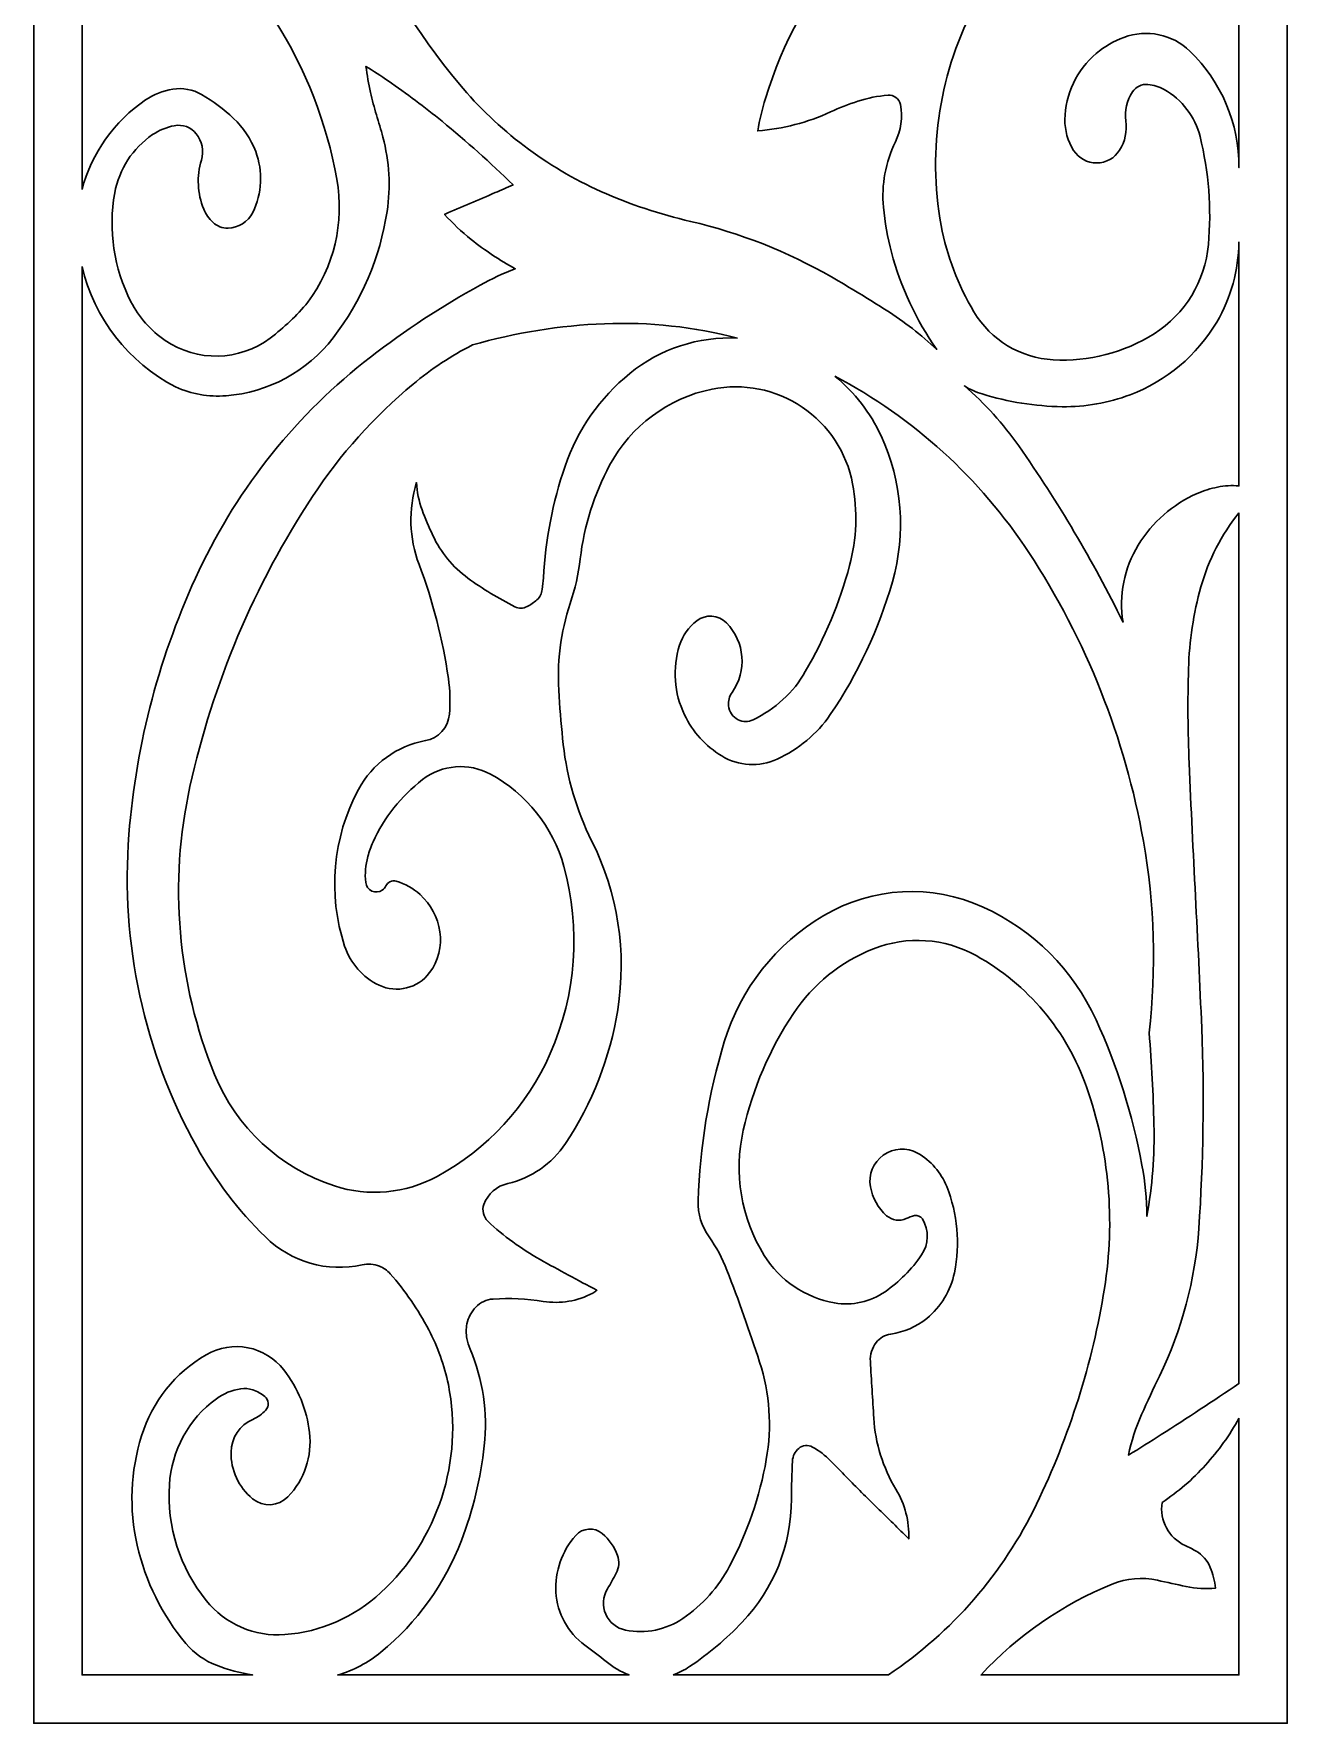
# Model space of a CAD drawing. Header units: centimetres. Extents: x 20.1 to 27, y -9 to 9.
# Drawn here: x 20.08 to 27, y -9 to 0.33 of the extents above; entities that cross this region are included whole.
import ezdxf

# ---------------------------------------------------------------- set-up
doc = ezdxf.new("R2010")
doc.units = ezdxf.units.CM
doc.header["$MEASUREMENT"] = 0
doc.layers.add('layer 1', color=7, linetype='Continuous')

msp = doc.modelspace()

# ---------------------------------------------------------------- linework, layer by layer
at = {"layer": 'layer 1', "color": 250, "lineweight": 30}
for points, knots in [([(20.07725, 9.00069), (20.07725, 9.00069), (26.99977, 9.00069), (26.99977, 9.00069), (26.99977, 9.00069), (26.99977, 9.00069), (26.99977, -9.00021), (26.99977, -9.00021), (26.99977, -9.00021), (26.99977, -9.00021), (20.07725, -9.00021), (20.07725, -9.00021), (20.07725, -9.00021), (20.07725, -9.00021), (20.07725, 9.00069), (20.07725, 9.00069)], [0, 0, 0, 0, 0.2, 0.2, 0.2, 0.2, 0.4, 0.4, 0.4, 0.4, 0.6, 0.6, 0.6, 0.6, 1, 1, 1, 1]), ([(23.67689, 2.25882), (23.67624, 2.0821), (23.70992, 1.90701), (23.77609, 1.74313), (23.77609, 1.74313), (23.84197, 1.57992), (23.93164, 1.42739), (24.04218, 1.29042), (24.04218, 1.29042), (24.09777, 1.19882), (24.16597, 1.11554), (24.24481, 1.043), (24.24481, 1.043), (24.36813, 0.92957), (24.54237, 0.89049), (24.70225, 0.94058), (24.70225, 0.94058), (24.65468, 0.9036), (24.61129, 0.86152), (24.57283, 0.81512), (24.57283, 0.81512), (24.3675, 0.5672), (24.21301, 0.28141), (24.11811, -0.02618), (24.11811, -0.02618), (24.10002, -0.0848), (24.08578, -0.14454), (24.0755, -0.20504), (24.0755, -0.20504), (24.21468, -0.19426), (24.35082, -0.15895), (24.47769, -0.10066), (24.47769, -0.10066), (24.52687, -0.07808), (24.5773, -0.05834), (24.62873, -0.04152), (24.62873, -0.04152), (24.68273, -0.02388), (24.73863, -0.01269), (24.79526, -0.00818), (24.79526, -0.00818), (24.82776, -0.00559), (24.85701, -0.0279), (24.8632, -0.0599), (24.8632, -0.0599), (24.87669, -0.12994), (24.86702, -0.20247), (24.83569, -0.26655), (24.83569, -0.26655), (24.78104, -0.37837), (24.75819, -0.50303), (24.76974, -0.62698), (24.76974, -0.62698), (24.77753, -0.71101), (24.79238, -0.79422), (24.81411, -0.87578), (24.81411, -0.87578), (24.86537, -1.06802), (24.95001, -1.2497), (25.06424, -1.41257), (25.06424, -1.41257), (24.97797, -1.33173), (24.88442, -1.25906), (24.78477, -1.19543), (24.78477, -1.19543), (24.68532, -1.13194), (24.58447, -1.0707), (24.48223, -1.01179), (24.48223, -1.01179), (24.23965, -0.87197), (23.97782, -0.76872), (23.70509, -0.70534), (23.70509, -0.70534), (23.53523, -0.66586), (23.36941, -0.61058), (23.20982, -0.54028), (23.20982, -0.54028), (22.90786, -0.40434), (22.64054, -0.20165), (22.42804, 0.05234), (22.42804, 0.05234), (21.94547, 0.62913), (21.65434, 1.34228), (21.5951, 2.09199), (21.5951, 2.09199), (21.58516, 2.24204), (21.58735, 2.3927), (21.60164, 2.5424), (21.60164, 2.5424), (21.63987, 2.94298), (21.81213, 3.3192), (22.09026, 3.60999), (22.09026, 3.60999), (22.15274, 3.67442), (22.22119, 3.73282), (22.29465, 3.78437), (22.29465, 3.78437), (22.4778, 3.91293), (22.71001, 3.95028), (22.92427, 3.88578), (22.92427, 3.88578), (23.02671, 3.85491), (23.11913, 3.79723), (23.19184, 3.71873), (23.19184, 3.71873), (23.32778, 3.53734), (23.43013, 3.33295), (23.49398, 3.11546), (23.49398, 3.11546), (23.5589, 2.89432), (23.56734, 2.66034), (23.51852, 2.43509), (23.51852, 2.43509), (23.4662, 2.19331), (23.27414, 2.00614), (23.03113, 1.95974), (23.03113, 1.95974), (22.93455, 1.94131), (22.83597, 1.93555), (22.73788, 1.94261), (22.73788, 1.94261), (22.61572, 1.95895), (22.51561, 2.04788), (22.48481, 2.16723), (22.48481, 2.16723), (22.47259, 2.21455), (22.47829, 2.26476), (22.50078, 2.30815), (22.50078, 2.30815), (22.50871, 2.32347), (22.52405, 2.33356), (22.54127, 2.33481), (22.54127, 2.33481), (22.55752, 2.33595), (22.57385, 2.33417), (22.58946, 2.32952), (22.58946, 2.32952), (22.60862, 2.37582), (22.6182, 2.42549), (22.61764, 2.47558), (22.61764, 2.47558), (22.61709, 2.52534), (22.61032, 2.57485), (22.59746, 2.62293), (22.59746, 2.62293), (22.57939, 2.68644), (22.53466, 2.73893), (22.47483, 2.76684), (22.47483, 2.76684), (22.44262, 2.78183), (22.40577, 2.78335), (22.37245, 2.77104), (22.37245, 2.77104), (22.33911, 2.75876), (22.31216, 2.73381), (22.29742, 2.70147), (22.29742, 2.70147), (22.25367, 2.60562), (22.22517, 2.50356), (22.21293, 2.39889), (22.21293, 2.39889), (22.20058, 2.2933), (22.21427, 2.18635), (22.25279, 2.08728), (22.25279, 2.08728), (22.28766, 1.99761), (22.33808, 1.91485), (22.4018, 1.84278), (22.4018, 1.84278), (22.46652, 1.76955), (22.55219, 1.71807), (22.64721, 1.69534), (22.64721, 1.69534), (22.86674, 1.66836), (23.08911, 1.71046), (23.28354, 1.81594), (23.28354, 1.81594), (23.37222, 1.86404), (23.45101, 1.92843), (23.51582, 2.00574), (23.51582, 2.00574), (23.58034, 2.0827), (23.63448, 2.16777), (23.67689, 2.25882)], [0, 0, 0, 0, 0.0212766, 0.0212766, 0.0212766, 0.0212766, 0.0425532, 0.0425532, 0.0425532, 0.0425532, 0.0638298, 0.0638298, 0.0638298, 0.0638298, 0.0851064, 0.0851064, 0.0851064, 0.0851064, 0.106383, 0.106383, 0.106383, 0.106383, 0.1276596, 0.1276596, 0.1276596, 0.1276596, 0.1489362, 0.1489362, 0.1489362, 0.1489362, 0.1702128, 0.1702128, 0.1702128, 0.1702128, 0.1914894, 0.1914894, 0.1914894, 0.1914894, 0.212766, 0.212766, 0.212766, 0.212766, 0.2340426, 0.2340426, 0.2340426, 0.2340426, 0.2553191, 0.2553191, 0.2553191, 0.2553191, 0.2765957, 0.2765957, 0.2765957, 0.2765957, 0.2978723, 0.2978723, 0.2978723, 0.2978723, 0.3191489, 0.3191489, 0.3191489, 0.3191489, 0.3404255, 0.3404255, 0.3404255, 0.3404255, 0.3617021, 0.3617021, 0.3617021, 0.3617021, 0.3829787, 0.3829787, 0.3829787, 0.3829787, 0.4042553, 0.4042553, 0.4042553, 0.4042553, 0.4255319, 0.4255319, 0.4255319, 0.4255319, 0.4468085, 0.4468085, 0.4468085, 0.4468085, 0.4680851, 0.4680851, 0.4680851, 0.4680851, 0.4893617, 0.4893617, 0.4893617, 0.4893617, 0.5106383, 0.5106383, 0.5106383, 0.5106383, 0.5319149, 0.5319149, 0.5319149, 0.5319149, 0.5531915, 0.5531915, 0.5531915, 0.5531915, 0.5744681, 0.5744681, 0.5744681, 0.5744681, 0.5957447, 0.5957447, 0.5957447, 0.5957447, 0.6170213, 0.6170213, 0.6170213, 0.6170213, 0.6382979, 0.6382979, 0.6382979, 0.6382979, 0.6595745, 0.6595745, 0.6595745, 0.6595745, 0.6808511, 0.6808511, 0.6808511, 0.6808511, 0.7021277, 0.7021277, 0.7021277, 0.7021277, 0.7234043, 0.7234043, 0.7234043, 0.7234043, 0.7446809, 0.7446809, 0.7446809, 0.7446809, 0.7659574, 0.7659574, 0.7659574, 0.7659574, 0.787234, 0.787234, 0.787234, 0.787234, 0.8085106, 0.8085106, 0.8085106, 0.8085106, 0.8297872, 0.8297872, 0.8297872, 0.8297872, 0.8510638, 0.8510638, 0.8510638, 0.8510638, 0.8723404, 0.8723404, 0.8723404, 0.8723404, 0.893617, 0.893617, 0.893617, 0.893617, 0.9148936, 0.9148936, 0.9148936, 0.9148936, 0.9361702, 0.9361702, 0.9361702, 0.9361702, 0.9574468, 0.9574468, 0.9574468, 0.9574468, 1, 1, 1, 1]), ([(26.73332, 3.75261), (26.73332, 3.75261), (26.73332, -0.40776), (26.73332, -0.40776), (26.73332, -0.40776), (26.73446, -0.16525), (26.63649, 0.06704), (26.46193, 0.23536), (26.46193, 0.23536), (26.36528, 0.32853), (26.22389, 0.35803), (26.09811, 0.31107), (26.09811, 0.31107), (26.04241, 0.2903), (25.99065, 0.26028), (25.94498, 0.22225), (25.94498, 0.22225), (25.83747, 0.13122), (25.7744, -0.00157), (25.7719, -0.14242), (25.7719, -0.14242), (25.7708, -0.20281), (25.78757, -0.26215), (25.82011, -0.31304), (25.82011, -0.31304), (25.84796, -0.3565), (25.89616, -0.38263), (25.94777, -0.38228), (25.94777, -0.38228), (25.99936, -0.38194), (26.04695, -0.35557), (26.07424, -0.31177), (26.07424, -0.31177), (26.10427, -0.26367), (26.11654, -0.20661), (26.10885, -0.15042), (26.10885, -0.15042), (26.10115, -0.09412), (26.11415, -0.03692), (26.14541, 0.01051), (26.14541, 0.01051), (26.16397, 0.03872), (26.19667, 0.05431), (26.23025, 0.05107), (26.23025, 0.05107), (26.26179, 0.04801), (26.29236, 0.03845), (26.32003, 0.023), (26.32003, 0.023), (26.41919, -0.03237), (26.49099, -0.12645), (26.5183, -0.23669), (26.5183, -0.23669), (26.56658, -0.43168), (26.5822, -0.63338), (26.56453, -0.83349), (26.56453, -0.83349), (26.54675, -1.03511), (26.43585, -1.21703), (26.26485, -1.32532), (26.26485, -1.32532), (26.09871, -1.43051), (25.9037, -1.48109), (25.70738, -1.46997), (25.70738, -1.46997), (25.52671, -1.45976), (25.36274, -1.36045), (25.26986, -1.20515), (25.26986, -1.20515), (25.18169, -1.05771), (25.12023, -0.89582), (25.08831, -0.727), (25.08831, -0.727), (25.01153, -0.30677), (25.08068, 0.12736), (25.28404, 0.50304), (25.28404, 0.50304), (25.35968, 0.64275), (25.45707, 0.7696), (25.57249, 0.87876), (25.57249, 0.87876), (25.65918, 0.96075), (25.74476, 1.04389), (25.8292, 1.1282), (25.8292, 1.1282), (25.91404, 1.21293), (25.9866, 1.30907), (26.04482, 1.4139), (26.04482, 1.4139), (26.09043, 1.49604), (26.13286, 1.57995), (26.17199, 1.66537), (26.17199, 1.66537), (26.28915, 1.92454), (26.38848, 2.19135), (26.46933, 2.46403), (26.46933, 2.46403), (26.58997, 2.88623), (26.67823, 3.31696), (26.73332, 3.75261)], [0, 0, 0, 0, 0.0384615, 0.0384615, 0.0384615, 0.0384615, 0.0769231, 0.0769231, 0.0769231, 0.0769231, 0.1153846, 0.1153846, 0.1153846, 0.1153846, 0.1538462, 0.1538462, 0.1538462, 0.1538462, 0.1923077, 0.1923077, 0.1923077, 0.1923077, 0.2307692, 0.2307692, 0.2307692, 0.2307692, 0.2692308, 0.2692308, 0.2692308, 0.2692308, 0.3076923, 0.3076923, 0.3076923, 0.3076923, 0.3461538, 0.3461538, 0.3461538, 0.3461538, 0.3846154, 0.3846154, 0.3846154, 0.3846154, 0.4230769, 0.4230769, 0.4230769, 0.4230769, 0.4615385, 0.4615385, 0.4615385, 0.4615385, 0.5, 0.5, 0.5, 0.5, 0.5384615, 0.5384615, 0.5384615, 0.5384615, 0.5769231, 0.5769231, 0.5769231, 0.5769231, 0.6153846, 0.6153846, 0.6153846, 0.6153846, 0.6538462, 0.6538462, 0.6538462, 0.6538462, 0.6923077, 0.6923077, 0.6923077, 0.6923077, 0.7307692, 0.7307692, 0.7307692, 0.7307692, 0.7692308, 0.7692308, 0.7692308, 0.7692308, 0.8076923, 0.8076923, 0.8076923, 0.8076923, 0.8461538, 0.8461538, 0.8461538, 0.8461538, 0.8846154, 0.8846154, 0.8846154, 0.8846154, 0.9230769, 0.9230769, 0.9230769, 0.9230769, 1, 1, 1, 1]), ([(20.3437, -0.52947), (20.3437, -0.52947), (20.3437, 3.226), (20.3437, 3.226), (20.3437, 3.226), (20.34433, 3.21872), (20.34502, 3.21144), (20.34583, 3.20416), (20.34583, 3.20416), (20.40985, 2.62516), (20.54896, 2.05711), (20.75981, 1.51406), (20.75981, 1.51406), (20.96328, 1.13566), (21.18031, 0.76471), (21.41049, 0.40194), (21.41049, 0.40194), (21.57966, 0.13535), (21.69533, -0.16174), (21.751, -0.47252), (21.751, -0.47252), (21.79381, -0.71144), (21.73561, -0.95759), (21.59043, -1.15211), (21.59043, -1.15211), (21.52928, -1.22563), (21.45978, -1.2918), (21.38336, -1.34928), (21.38336, -1.34928), (21.21274, -1.47767), (20.97898, -1.48288), (20.80262, -1.36248), (20.80262, -1.36248), (20.72294, -1.30806), (20.65808, -1.23456), (20.61397, -1.14873), (20.61397, -1.14873), (20.5189, -0.9638), (20.48741, -0.75255), (20.52435, -0.54792), (20.52435, -0.54792), (20.548, -0.41691), (20.62349, -0.30087), (20.73363, -0.2261), (20.73363, -0.2261), (20.76963, -0.20167), (20.81023, -0.18481), (20.85296, -0.17657), (20.85296, -0.17657), (20.89845, -0.16777), (20.94515, -0.18485), (20.97429, -0.2209), (20.97429, -0.2209), (21.00737, -0.26183), (21.01806, -0.31653), (21.0029, -0.36693), (21.0029, -0.36693), (20.97614, -0.45575), (20.98061, -0.551), (21.01556, -0.63691), (21.01556, -0.63691), (21.02733, -0.66465), (21.04468, -0.68964), (21.06655, -0.71034), (21.06655, -0.71034), (21.08906, -0.73163), (21.11905, -0.74315), (21.15, -0.74237), (21.15, -0.74237), (21.20809, -0.74092), (21.26055, -0.70742), (21.28626, -0.65532), (21.28626, -0.65532), (21.33802, -0.55044), (21.34405, -0.42886), (21.30281, -0.31941), (21.30281, -0.31941), (21.27601, -0.24995), (21.23413, -0.18733), (21.18015, -0.13608), (21.18015, -0.13608), (21.12664, -0.08525), (21.06733, -0.04096), (21.00339, -0.00409), (21.00339, -0.00409), (20.95531, 0.02362), (20.89916, 0.03387), (20.84438, 0.0249), (20.84438, 0.0249), (20.7906, 0.0161), (20.73935, -0.00418), (20.6941, -0.03458), (20.6941, -0.03458), (20.52116, -0.15167), (20.39665, -0.32745), (20.3437, -0.52949)], [0, 0, 0, 0, 0.04, 0.04, 0.04, 0.04, 0.08, 0.08, 0.08, 0.08, 0.12, 0.12, 0.12, 0.12, 0.16, 0.16, 0.16, 0.16, 0.2, 0.2, 0.2, 0.2, 0.24, 0.24, 0.24, 0.24, 0.28, 0.28, 0.28, 0.28, 0.32, 0.32, 0.32, 0.32, 0.36, 0.36, 0.36, 0.36, 0.4, 0.4, 0.4, 0.4, 0.44, 0.44, 0.44, 0.44, 0.48, 0.48, 0.48, 0.48, 0.52, 0.52, 0.52, 0.52, 0.56, 0.56, 0.56, 0.56, 0.6, 0.6, 0.6, 0.6, 0.64, 0.64, 0.64, 0.64, 0.68, 0.68, 0.68, 0.68, 0.72, 0.72, 0.72, 0.72, 0.76, 0.76, 0.76, 0.76, 0.8, 0.8, 0.8, 0.8, 0.84, 0.84, 0.84, 0.84, 0.88, 0.88, 0.88, 0.88, 0.92, 0.92, 0.92, 0.92, 1, 1, 1, 1]), ([(20.3437, -0.95428), (20.41048, -1.24099), (20.5993, -1.48388), (20.86077, -1.61913), (20.86077, -1.61913), (20.94783, -1.65906), (21.04357, -1.67603), (21.13904, -1.66844), (21.13904, -1.66844), (21.37237, -1.64988), (21.58692, -1.53386), (21.73012, -1.34868), (21.73012, -1.34868), (21.88768, -1.14496), (21.99039, -0.90439), (22.02846, -0.64969), (22.02846, -0.64969), (22.04892, -0.51288), (22.04099, -0.37339), (22.00517, -0.23977), (22.00517, -0.23977), (21.99411, -0.19852), (21.9823, -0.15747), (21.96977, -0.11663), (21.96977, -0.11663), (21.95722, -0.0758), (21.94621, -0.03451), (21.93672, 0.00714), (21.93672, 0.00714), (21.92636, 0.05473), (21.91807, 0.10272), (21.91186, 0.15101), (21.91186, 0.15101), (21.95338, 0.12533), (21.99425, 0.09862), (22.03447, 0.07095), (22.03447, 0.07095), (22.13655, 0.00057), (22.23582, -0.07377), (22.33208, -0.15196), (22.33208, -0.15196), (22.46779, -0.2634), (22.59857, -0.38078), (22.72395, -0.50372), (22.72395, -0.50372), (22.69114, -0.51799), (22.65829, -0.5322), (22.62542, -0.54635), (22.62542, -0.54635), (22.53224, -0.58646), (22.439, -0.62642), (22.3457, -0.66621), (22.3457, -0.66621), (22.39088, -0.71613), (22.43985, -0.76245), (22.49222, -0.80472), (22.49222, -0.80472), (22.56891, -0.86553), (22.65061, -0.91971), (22.73645, -0.9667), (22.73645, -0.9667), (22.67004, -0.99234), (22.60543, -1.02247), (22.5431, -1.05686), (22.5431, -1.05686), (22.33105, -1.17386), (22.12833, -1.30692), (21.93665, -1.45492), (21.93665, -1.45492), (21.5325, -1.76702), (21.20832, -2.17039), (20.99059, -2.63228), (20.99059, -2.63228), (20.77412, -3.09146), (20.64269, -3.58591), (20.60263, -4.09199), (20.60263, -4.09199), (20.55522, -4.69149), (20.68539, -5.29135), (20.97724, -5.81717), (20.97724, -5.81717), (21.07892, -6.00041), (21.20653, -6.16795), (21.35618, -6.31465), (21.35618, -6.31465), (21.49723, -6.45289), (21.69823, -6.51082), (21.89118, -6.46864), (21.89118, -6.46864), (21.92292, -6.46171), (21.95599, -6.46428), (21.98628, -6.47599), (21.98628, -6.47599), (22.00903, -6.48481), (22.02933, -6.49901), (22.04541, -6.51737), (22.04541, -6.51737), (22.12825, -6.61188), (22.19969, -6.71586), (22.2582, -6.82708), (22.2582, -6.82708), (22.30836, -6.92239), (22.34494, -7.0243), (22.36685, -7.12978), (22.36685, -7.12978), (22.45082, -7.55126), (22.30974, -7.98648), (21.99474, -8.27888), (21.99474, -8.27888), (21.84926, -8.41391), (21.66221, -8.49569), (21.46432, -8.5109), (21.46432, -8.5109), (21.29704, -8.52379), (21.13408, -8.45317), (21.02894, -8.32246), (21.02894, -8.32246), (20.884, -8.14219), (20.81157, -7.91415), (20.82584, -7.68329), (20.82584, -7.68329), (20.8375, -7.49429), (20.93286, -7.32019), (21.08578, -7.20845), (21.08578, -7.20845), (21.12555, -7.1794), (21.17178, -7.16037), (21.22049, -7.15296), (21.22049, -7.15296), (21.24307, -7.14954), (21.26618, -7.15171), (21.28771, -7.15932), (21.28771, -7.15932), (21.31151, -7.16772), (21.33371, -7.18011), (21.35334, -7.19599), (21.35334, -7.19599), (21.36442, -7.20493), (21.3713, -7.21808), (21.37233, -7.23228), (21.37233, -7.23228), (21.37335, -7.24649), (21.3684, -7.26053), (21.35873, -7.27096), (21.35873, -7.27096), (21.33854, -7.29274), (21.31411, -7.31016), (21.28695, -7.32213), (21.28695, -7.32213), (21.21522, -7.35375), (21.16834, -7.42397), (21.16669, -7.50235), (21.16669, -7.50235), (21.16457, -7.60234), (21.20849, -7.69768), (21.2859, -7.76101), (21.2859, -7.76101), (21.34417, -7.8086), (21.42912, -7.80355), (21.48118, -7.74926), (21.48118, -7.74926), (21.57183, -7.6548), (21.61551, -7.52486), (21.60021, -7.39484), (21.60021, -7.39484), (21.58538, -7.26873), (21.53643, -7.14912), (21.45858, -7.04882), (21.45858, -7.04882), (21.3564, -6.91732), (21.17298, -6.88159), (21.02912, -6.96543), (21.02912, -6.96543), (20.8587, -7.06463), (20.73158, -7.22384), (20.67266, -7.41202), (20.67266, -7.41202), (20.61125, -7.60814), (20.60285, -7.81693), (20.64839, -8.01732), (20.64839, -8.01732), (20.69377, -8.21705), (20.78589, -8.40305), (20.9173, -8.56014), (20.9173, -8.56014), (20.96232, -8.61397), (21.02039, -8.65528), (21.08602, -8.68014), (21.08602, -8.68014), (21.15072, -8.70464), (21.21772, -8.72261), (21.28599, -8.73376), (21.28599, -8.73376), (21.28599, -8.73376), (20.3437, -8.73376), (20.3437, -8.73376), (20.3437, -8.73376), (20.3437, -8.73376), (20.3437, -0.95431), (20.3437, -0.95431)], [0, 0, 0, 0, 0.0196078, 0.0196078, 0.0196078, 0.0196078, 0.0392157, 0.0392157, 0.0392157, 0.0392157, 0.0588235, 0.0588235, 0.0588235, 0.0588235, 0.0784314, 0.0784314, 0.0784314, 0.0784314, 0.0980392, 0.0980392, 0.0980392, 0.0980392, 0.1176471, 0.1176471, 0.1176471, 0.1176471, 0.1372549, 0.1372549, 0.1372549, 0.1372549, 0.1568627, 0.1568627, 0.1568627, 0.1568627, 0.1764706, 0.1764706, 0.1764706, 0.1764706, 0.1960784, 0.1960784, 0.1960784, 0.1960784, 0.2156863, 0.2156863, 0.2156863, 0.2156863, 0.2352941, 0.2352941, 0.2352941, 0.2352941, 0.254902, 0.254902, 0.254902, 0.254902, 0.2745098, 0.2745098, 0.2745098, 0.2745098, 0.2941176, 0.2941176, 0.2941176, 0.2941176, 0.3137255, 0.3137255, 0.3137255, 0.3137255, 0.3333333, 0.3333333, 0.3333333, 0.3333333, 0.3529412, 0.3529412, 0.3529412, 0.3529412, 0.372549, 0.372549, 0.372549, 0.372549, 0.3921569, 0.3921569, 0.3921569, 0.3921569, 0.4117647, 0.4117647, 0.4117647, 0.4117647, 0.4313725, 0.4313725, 0.4313725, 0.4313725, 0.4509804, 0.4509804, 0.4509804, 0.4509804, 0.4705882, 0.4705882, 0.4705882, 0.4705882, 0.4901961, 0.4901961, 0.4901961, 0.4901961, 0.5098039, 0.5098039, 0.5098039, 0.5098039, 0.5294118, 0.5294118, 0.5294118, 0.5294118, 0.5490196, 0.5490196, 0.5490196, 0.5490196, 0.5686275, 0.5686275, 0.5686275, 0.5686275, 0.5882353, 0.5882353, 0.5882353, 0.5882353, 0.6078431, 0.6078431, 0.6078431, 0.6078431, 0.627451, 0.627451, 0.627451, 0.627451, 0.6470588, 0.6470588, 0.6470588, 0.6470588, 0.6666667, 0.6666667, 0.6666667, 0.6666667, 0.6862745, 0.6862745, 0.6862745, 0.6862745, 0.7058824, 0.7058824, 0.7058824, 0.7058824, 0.7254902, 0.7254902, 0.7254902, 0.7254902, 0.745098, 0.745098, 0.745098, 0.745098, 0.7647059, 0.7647059, 0.7647059, 0.7647059, 0.7843137, 0.7843137, 0.7843137, 0.7843137, 0.8039216, 0.8039216, 0.8039216, 0.8039216, 0.8235294, 0.8235294, 0.8235294, 0.8235294, 0.8431373, 0.8431373, 0.8431373, 0.8431373, 0.8627451, 0.8627451, 0.8627451, 0.8627451, 0.8823529, 0.8823529, 0.8823529, 0.8823529, 0.9019608, 0.9019608, 0.9019608, 0.9019608, 0.9215686, 0.9215686, 0.9215686, 0.9215686, 0.9411765, 0.9411765, 0.9411765, 0.9411765, 0.9607843, 0.9607843, 0.9607843, 0.9607843, 1, 1, 1, 1]), ([(26.73332, -0.81866), (26.73332, -0.81866), (26.73332, -2.16606), (26.73332, -2.16606), (26.73332, -2.16606), (26.6939, -2.16269), (26.6542, -2.16494), (26.61543, -2.17278), (26.61543, -2.17278), (26.57672, -2.18062), (26.53896, -2.19237), (26.50265, -2.20786), (26.50265, -2.20786), (26.3676, -2.2679), (26.25404, -2.36745), (26.17692, -2.49352), (26.17692, -2.49352), (26.09912, -2.62069), (26.06932, -2.77136), (26.09297, -2.91854), (26.09297, -2.91854), (25.92648, -2.57982), (25.734, -2.25456), (25.51717, -1.94561), (25.51717, -1.94561), (25.43114, -1.82305), (25.33033, -1.71161), (25.21697, -1.61379), (25.21697, -1.61379), (25.24773, -1.6328), (25.28076, -1.64783), (25.3153, -1.6585), (25.3153, -1.6585), (25.45832, -1.70279), (25.6069, -1.72639), (25.75662, -1.72865), (25.75662, -1.72865), (25.88472, -1.73057), (26.01202, -1.70826), (26.13183, -1.66286), (26.13183, -1.66286), (26.33243, -1.58684), (26.50128, -1.44522), (26.611, -1.26089), (26.611, -1.26089), (26.68888, -1.12631), (26.731, -0.97412), (26.73332, -0.81866)], [0, 0, 0, 0, 0.0769231, 0.0769231, 0.0769231, 0.0769231, 0.1538462, 0.1538462, 0.1538462, 0.1538462, 0.2307692, 0.2307692, 0.2307692, 0.2307692, 0.3076923, 0.3076923, 0.3076923, 0.3076923, 0.3846154, 0.3846154, 0.3846154, 0.3846154, 0.4615385, 0.4615385, 0.4615385, 0.4615385, 0.5384615, 0.5384615, 0.5384615, 0.5384615, 0.6153846, 0.6153846, 0.6153846, 0.6153846, 0.6923077, 0.6923077, 0.6923077, 0.6923077, 0.7692308, 0.7692308, 0.7692308, 0.7692308, 0.8461538, 0.8461538, 0.8461538, 0.8461538, 1, 1, 1, 1]), ([(23.96411, -1.35022), (23.74855, -1.33928), (23.53673, -1.40844), (23.36925, -1.54454), (23.36925, -1.54454), (23.20412, -1.67871), (23.08009, -1.8565), (23.01121, -2.05779), (23.01121, -2.05779), (22.94317, -2.25673), (22.90303, -2.46407), (22.89196, -2.67402), (22.89196, -2.67402), (22.88941, -2.69528), (22.88716, -2.71656), (22.88519, -2.73789), (22.88519, -2.73789), (22.88316, -2.75995), (22.87284, -2.78045), (22.85631, -2.79524), (22.85631, -2.79524), (22.8397, -2.81013), (22.82127, -2.82286), (22.80142, -2.83307), (22.80142, -2.83307), (22.78054, -2.84383), (22.75577, -2.84401), (22.73473, -2.83356), (22.73473, -2.83356), (22.64364, -2.78829), (22.55659, -2.7353), (22.47454, -2.67515), (22.47454, -2.67515), (22.39137, -2.61421), (22.3248, -2.5333), (22.28096, -2.43997), (22.28096, -2.43997), (22.2592, -2.39363), (22.23948, -2.34637), (22.22189, -2.29829), (22.22189, -2.29829), (22.2042, -2.24998), (22.19379, -2.19931), (22.19098, -2.14795), (22.19098, -2.14795), (22.14522, -2.29592), (22.15006, -2.45486), (22.20487, -2.59974), (22.20487, -2.59974), (22.28178, -2.80317), (22.33612, -3.01448), (22.36689, -3.22977), (22.36689, -3.22977), (22.37621, -3.29502), (22.37826, -3.36115), (22.37297, -3.42685), (22.37297, -3.42685), (22.36712, -3.49993), (22.31274, -3.55991), (22.24065, -3.57306), (22.24065, -3.57306), (22.08242, -3.60185), (21.94605, -3.70112), (21.87015, -3.84291), (21.87015, -3.84291), (21.72775, -4.10887), (21.70017, -4.42124), (21.7939, -4.70799), (21.7939, -4.70799), (21.82499, -4.80306), (21.89373, -4.88112), (21.98413, -4.92395), (21.98413, -4.92395), (22.08193, -4.97022), (22.19868, -4.94135), (22.26345, -4.8547), (22.26345, -4.8547), (22.31184, -4.78995), (22.33241, -4.70866), (22.32055, -4.62871), (22.32055, -4.62871), (22.30881, -4.5495), (22.26986, -4.47689), (22.2103, -4.42336), (22.2103, -4.42336), (22.17226, -4.38917), (22.12728, -4.36364), (22.07842, -4.34855), (22.07842, -4.34855), (22.0669, -4.345), (22.05441, -4.34638), (22.04396, -4.35239), (22.04396, -4.35239), (22.03469, -4.3577), (22.02717, -4.36561), (22.02232, -4.37512), (22.02232, -4.37512), (22.0175, -4.38459), (22.01044, -4.39272), (22.00175, -4.39882), (22.00175, -4.39882), (21.98473, -4.4105), (21.96283, -4.41235), (21.94409, -4.40371), (21.94409, -4.40371), (21.92535, -4.39504), (21.91253, -4.37698), (21.91037, -4.35645), (21.91037, -4.35645), (21.90541, -4.30839), (21.90941, -4.2598), (21.92214, -4.21319), (21.92214, -4.21319), (21.92964, -4.18572), (21.93933, -4.15885), (21.95108, -4.1329), (21.95108, -4.1329), (22.01245, -3.99745), (22.10625, -3.87913), (22.22412, -3.78849), (22.22412, -3.78849), (22.33217, -3.70534), (22.47918, -3.69355), (22.59922, -3.75825), (22.59922, -3.75825), (22.79836, -3.86562), (22.94504, -4.04991), (23.00518, -4.26804), (23.00518, -4.26804), (23.09972, -4.61107), (23.07292, -4.97643), (22.92948, -5.30204), (22.92948, -5.30204), (22.80209, -5.59123), (22.58205, -5.82997), (22.30425, -5.98058), (22.30425, -5.98058), (22.13039, -6.07484), (21.92526, -6.09347), (21.73724, -6.03221), (21.73724, -6.03221), (21.43702, -5.93442), (21.19498, -5.70912), (21.07568, -5.41679), (21.07568, -5.41679), (20.87018, -4.91305), (20.82283, -4.35837), (20.93983, -3.82703), (20.93983, -3.82703), (21.06552, -3.25623), (21.29497, -2.71314), (21.61656, -2.22508), (21.61656, -2.22508), (21.77012, -1.99204), (21.9572, -1.78283), (22.17166, -1.60423), (22.17166, -1.60423), (22.27263, -1.52015), (22.3827, -1.44759), (22.49975, -1.3879), (22.49975, -1.3879), (22.73739, -1.3198), (22.98236, -1.28036), (23.22938, -1.27043), (23.22938, -1.27043), (23.47685, -1.26047), (23.72452, -1.28738), (23.96411, -1.35022)], [0, 0, 0, 0, 0.0232558, 0.0232558, 0.0232558, 0.0232558, 0.0465116, 0.0465116, 0.0465116, 0.0465116, 0.0697674, 0.0697674, 0.0697674, 0.0697674, 0.0930233, 0.0930233, 0.0930233, 0.0930233, 0.1162791, 0.1162791, 0.1162791, 0.1162791, 0.1395349, 0.1395349, 0.1395349, 0.1395349, 0.1627907, 0.1627907, 0.1627907, 0.1627907, 0.1860465, 0.1860465, 0.1860465, 0.1860465, 0.2093023, 0.2093023, 0.2093023, 0.2093023, 0.2325581, 0.2325581, 0.2325581, 0.2325581, 0.255814, 0.255814, 0.255814, 0.255814, 0.2790698, 0.2790698, 0.2790698, 0.2790698, 0.3023256, 0.3023256, 0.3023256, 0.3023256, 0.3255814, 0.3255814, 0.3255814, 0.3255814, 0.3488372, 0.3488372, 0.3488372, 0.3488372, 0.372093, 0.372093, 0.372093, 0.372093, 0.3953488, 0.3953488, 0.3953488, 0.3953488, 0.4186047, 0.4186047, 0.4186047, 0.4186047, 0.4418605, 0.4418605, 0.4418605, 0.4418605, 0.4651163, 0.4651163, 0.4651163, 0.4651163, 0.4883721, 0.4883721, 0.4883721, 0.4883721, 0.5116279, 0.5116279, 0.5116279, 0.5116279, 0.5348837, 0.5348837, 0.5348837, 0.5348837, 0.5581395, 0.5581395, 0.5581395, 0.5581395, 0.5813953, 0.5813953, 0.5813953, 0.5813953, 0.6046512, 0.6046512, 0.6046512, 0.6046512, 0.627907, 0.627907, 0.627907, 0.627907, 0.6511628, 0.6511628, 0.6511628, 0.6511628, 0.6744186, 0.6744186, 0.6744186, 0.6744186, 0.6976744, 0.6976744, 0.6976744, 0.6976744, 0.7209302, 0.7209302, 0.7209302, 0.7209302, 0.744186, 0.744186, 0.744186, 0.744186, 0.7674419, 0.7674419, 0.7674419, 0.7674419, 0.7906977, 0.7906977, 0.7906977, 0.7906977, 0.8139535, 0.8139535, 0.8139535, 0.8139535, 0.8372093, 0.8372093, 0.8372093, 0.8372093, 0.8604651, 0.8604651, 0.8604651, 0.8604651, 0.8837209, 0.8837209, 0.8837209, 0.8837209, 0.9069767, 0.9069767, 0.9069767, 0.9069767, 0.9302326, 0.9302326, 0.9302326, 0.9302326, 0.9534884, 0.9534884, 0.9534884, 0.9534884, 1, 1, 1, 1]), ([(24.50212, -1.56022), (24.93534, -1.78899), (25.30362, -2.12401), (25.57238, -2.53361), (25.57238, -2.53361), (25.88941, -3.01682), (26.10488, -3.55971), (26.2056, -4.12881), (26.2056, -4.12881), (26.26744, -4.47828), (26.27802, -4.83495), (26.23709, -5.18748), (26.23709, -5.18748), (26.25089, -5.35609), (26.2598, -5.52506), (26.26382, -5.69418), (26.26382, -5.69418), (26.26782, -5.86369), (26.25477, -6.03319), (26.22489, -6.20009), (26.22489, -6.20009), (26.22405, -6.10524), (26.21498, -6.01066), (26.19778, -5.91738), (26.19778, -5.91738), (26.14668, -5.64036), (26.06144, -5.37085), (25.9439, -5.11487), (25.9439, -5.11487), (25.81741, -4.8394), (25.59632, -4.61864), (25.32057, -4.49268), (25.32057, -4.49268), (25.0374, -4.36338), (24.70917, -4.38037), (24.44102, -4.53853), (24.44102, -4.53853), (24.1766, -4.69446), (23.98037, -4.94369), (23.89097, -5.23737), (23.89097, -5.23737), (23.8042, -5.52222), (23.75556, -5.81724), (23.7463, -6.11487), (23.7463, -6.11487), (23.74406, -6.18615), (23.7653, -6.25614), (23.80675, -6.31416), (23.80675, -6.31416), (23.84726, -6.37089), (23.88047, -6.4325), (23.90555, -6.49751), (23.90555, -6.49751), (23.97025, -6.66514), (24.03032, -6.83452), (24.08573, -7.00543), (24.08573, -7.00543), (24.14194, -7.17886), (24.15474, -7.36351), (24.123, -7.54304), (24.123, -7.54304), (24.0866, -7.74909), (24.01811, -7.9482), (23.92011, -8.13307), (23.92011, -8.13307), (23.85885, -8.24862), (23.77035, -8.34758), (23.66235, -8.42132), (23.66235, -8.42132), (23.56978, -8.48455), (23.45555, -8.50782), (23.34562, -8.48589), (23.34562, -8.48589), (23.29714, -8.47628), (23.25638, -8.4437), (23.23633, -8.39852), (23.23633, -8.39852), (23.2163, -8.35334), (23.21971, -8.3009), (23.24513, -8.25852), (23.24513, -8.25852), (23.26219, -8.23018), (23.27843, -8.20135), (23.29383, -8.17209), (23.29383, -8.17209), (23.30991, -8.14152), (23.31244, -8.10561), (23.30076, -8.07311), (23.30076, -8.07311), (23.2839, -8.02619), (23.25495, -7.98458), (23.21685, -7.95245), (23.21685, -7.95245), (23.17315, -7.91564), (23.10814, -7.92033), (23.07028, -7.96312), (23.07028, -7.96312), (22.99393, -8.04937), (22.95473, -8.16222), (22.96128, -8.27721), (22.96128, -8.27721), (22.96789, -8.39354), (23.02649, -8.5006), (23.12093, -8.56883), (23.12093, -8.56883), (23.16087, -8.59766), (23.19986, -8.62779), (23.23785, -8.65914), (23.23785, -8.65914), (23.27608, -8.69072), (23.31912, -8.71589), (23.36537, -8.73376), (23.36537, -8.73376), (23.36537, -8.73376), (21.75607, -8.73378), (21.75607, -8.73378), (21.75607, -8.73378), (21.8433, -8.70816), (21.92446, -8.66531), (21.99478, -8.60769), (21.99478, -8.60769), (22.1939, -8.44453), (22.3469, -8.2323), (22.43871, -7.9918), (22.43871, -7.9918), (22.50312, -7.8231), (22.54573, -7.64691), (22.56554, -7.46742), (22.56554, -7.46742), (22.5856, -7.28568), (22.55864, -7.10193), (22.48718, -6.93363), (22.48718, -6.93363), (22.47927, -6.91505), (22.47333, -6.89566), (22.46944, -6.87585), (22.46944, -6.87585), (22.46417, -6.84903), (22.46417, -6.82143), (22.46944, -6.79461), (22.46944, -6.79461), (22.47672, -6.75963), (22.49379, -6.72741), (22.5186, -6.7017), (22.5186, -6.7017), (22.54375, -6.67564), (22.57774, -6.65985), (22.61389, -6.65742), (22.61389, -6.65742), (22.70642, -6.65121), (22.79939, -6.65552), (22.89093, -6.67026), (22.89093, -6.67026), (22.98466, -6.68535), (23.08071, -6.66934), (23.16448, -6.62465), (23.16448, -6.62465), (23.1727, -6.62028), (23.18032, -6.61487), (23.18715, -6.60855), (23.18715, -6.60855), (23.08165, -6.55352), (22.97696, -6.49696), (22.87311, -6.43885), (22.87311, -6.43885), (22.7689, -6.38054), (22.67218, -6.30965), (22.58517, -6.22787), (22.58517, -6.22787), (22.55976, -6.204), (22.55118, -6.16717), (22.56338, -6.1345), (22.56338, -6.1345), (22.58508, -6.07643), (22.63448, -6.03308), (22.69487, -6.01906), (22.69487, -6.01906), (22.82523, -5.98882), (22.93906, -5.9101), (23.01331, -5.79879), (23.01331, -5.79879), (23.16187, -5.57613), (23.26047, -5.32411), (23.30241, -5.05976), (23.30241, -5.05976), (23.35295, -4.74107), (23.30259, -4.41472), (23.15821, -4.12614), (23.15821, -4.12614), (23.07504, -3.95987), (23.02207, -3.78011), (23.00175, -3.59533), (23.00175, -3.59533), (22.99201, -3.50662), (22.9841, -3.41772), (22.97805, -3.32868), (22.97805, -3.32868), (22.97198, -3.23948), (22.97385, -3.14993), (22.98366, -3.06104), (22.98366, -3.06104), (22.99438, -2.97743), (23.01325, -2.89502), (23.04002, -2.81507), (23.04002, -2.81507), (23.0668, -2.7351), (23.08527, -2.6526), (23.09519, -2.56883), (23.09519, -2.56883), (23.11658, -2.38798), (23.17172, -2.21267), (23.25768, -2.05209), (23.25768, -2.05209), (23.37403, -1.83468), (23.58155, -1.6805), (23.82325, -1.63168), (23.82325, -1.63168), (23.99557, -1.59677), (24.1747, -1.63237), (24.3206, -1.7305), (24.3206, -1.7305), (24.46648, -1.82865), (24.56714, -1.98199), (24.59976, -2.15476), (24.59976, -2.15476), (24.62795, -2.30452), (24.62216, -2.45875), (24.58284, -2.60597), (24.58284, -2.60597), (24.5281, -2.81089), (24.44585, -3.00749), (24.33836, -3.19035), (24.33836, -3.19035), (24.30627, -3.24897), (24.2645, -3.30181), (24.21488, -3.34661), (24.21488, -3.34661), (24.16535, -3.3913), (24.10978, -3.42882), (24.04984, -3.4581), (24.04984, -3.4581), (24.02389, -3.4708), (23.99345, -3.47056), (23.96766, -3.45752), (23.96766, -3.45752), (23.93807, -3.44255), (23.91797, -3.41365), (23.91422, -3.38071), (23.91422, -3.38071), (23.91154, -3.35472), (23.91839, -3.32863), (23.93349, -3.30731), (23.93349, -3.30731), (24.01757, -3.18861), (24.0048, -3.02694), (23.90292, -2.92309), (23.90292, -2.92309), (23.85883, -2.87818), (23.78821, -2.87322), (23.73837, -2.91164), (23.73837, -2.91164), (23.69377, -2.94598), (23.66076, -2.99308), (23.6437, -3.04673), (23.6437, -3.04673), (23.60372, -3.17358), (23.61355, -3.31081), (23.67124, -3.43065), (23.67124, -3.43065), (23.71644, -3.5246), (23.78781, -3.60344), (23.87681, -3.65771), (23.87681, -3.65771), (23.96944, -3.71419), (24.08399, -3.72095), (24.18257, -3.67566), (24.18257, -3.67566), (24.3008, -3.62135), (24.40225, -3.53637), (24.47644, -3.42949), (24.47644, -3.42949), (24.62853, -3.20455), (24.74414, -2.95711), (24.81907, -2.6961), (24.81907, -2.6961), (24.89594, -2.42824), (24.87379, -2.14185), (24.75652, -1.88904), (24.75652, -1.88904), (24.69745, -1.76172), (24.61053, -1.64937), (24.50212, -1.56022)], [0, 0, 0, 0, 0.0135135, 0.0135135, 0.0135135, 0.0135135, 0.027027, 0.027027, 0.027027, 0.027027, 0.0405405, 0.0405405, 0.0405405, 0.0405405, 0.0540541, 0.0540541, 0.0540541, 0.0540541, 0.0675676, 0.0675676, 0.0675676, 0.0675676, 0.0810811, 0.0810811, 0.0810811, 0.0810811, 0.0945946, 0.0945946, 0.0945946, 0.0945946, 0.1081081, 0.1081081, 0.1081081, 0.1081081, 0.1216216, 0.1216216, 0.1216216, 0.1216216, 0.1351351, 0.1351351, 0.1351351, 0.1351351, 0.1486486, 0.1486486, 0.1486486, 0.1486486, 0.1621622, 0.1621622, 0.1621622, 0.1621622, 0.1756757, 0.1756757, 0.1756757, 0.1756757, 0.1891892, 0.1891892, 0.1891892, 0.1891892, 0.2027027, 0.2027027, 0.2027027, 0.2027027, 0.2162162, 0.2162162, 0.2162162, 0.2162162, 0.2297297, 0.2297297, 0.2297297, 0.2297297, 0.2432432, 0.2432432, 0.2432432, 0.2432432, 0.2567568, 0.2567568, 0.2567568, 0.2567568, 0.2702703, 0.2702703, 0.2702703, 0.2702703, 0.2837838, 0.2837838, 0.2837838, 0.2837838, 0.2972973, 0.2972973, 0.2972973, 0.2972973, 0.3108108, 0.3108108, 0.3108108, 0.3108108, 0.3243243, 0.3243243, 0.3243243, 0.3243243, 0.3378378, 0.3378378, 0.3378378, 0.3378378, 0.3513514, 0.3513514, 0.3513514, 0.3513514, 0.3648649, 0.3648649, 0.3648649, 0.3648649, 0.3783784, 0.3783784, 0.3783784, 0.3783784, 0.3918919, 0.3918919, 0.3918919, 0.3918919, 0.4054054, 0.4054054, 0.4054054, 0.4054054, 0.4189189, 0.4189189, 0.4189189, 0.4189189, 0.4324324, 0.4324324, 0.4324324, 0.4324324, 0.4459459, 0.4459459, 0.4459459, 0.4459459, 0.4594595, 0.4594595, 0.4594595, 0.4594595, 0.472973, 0.472973, 0.472973, 0.472973, 0.4864865, 0.4864865, 0.4864865, 0.4864865, 0.5, 0.5, 0.5, 0.5, 0.5135135, 0.5135135, 0.5135135, 0.5135135, 0.527027, 0.527027, 0.527027, 0.527027, 0.5405405, 0.5405405, 0.5405405, 0.5405405, 0.5540541, 0.5540541, 0.5540541, 0.5540541, 0.5675676, 0.5675676, 0.5675676, 0.5675676, 0.5810811, 0.5810811, 0.5810811, 0.5810811, 0.5945946, 0.5945946, 0.5945946, 0.5945946, 0.6081081, 0.6081081, 0.6081081, 0.6081081, 0.6216216, 0.6216216, 0.6216216, 0.6216216, 0.6351351, 0.6351351, 0.6351351, 0.6351351, 0.6486486, 0.6486486, 0.6486486, 0.6486486, 0.6621622, 0.6621622, 0.6621622, 0.6621622, 0.6756757, 0.6756757, 0.6756757, 0.6756757, 0.6891892, 0.6891892, 0.6891892, 0.6891892, 0.7027027, 0.7027027, 0.7027027, 0.7027027, 0.7162162, 0.7162162, 0.7162162, 0.7162162, 0.7297297, 0.7297297, 0.7297297, 0.7297297, 0.7432432, 0.7432432, 0.7432432, 0.7432432, 0.7567568, 0.7567568, 0.7567568, 0.7567568, 0.7702703, 0.7702703, 0.7702703, 0.7702703, 0.7837838, 0.7837838, 0.7837838, 0.7837838, 0.7972973, 0.7972973, 0.7972973, 0.7972973, 0.8108108, 0.8108108, 0.8108108, 0.8108108, 0.8243243, 0.8243243, 0.8243243, 0.8243243, 0.8378378, 0.8378378, 0.8378378, 0.8378378, 0.8513514, 0.8513514, 0.8513514, 0.8513514, 0.8648649, 0.8648649, 0.8648649, 0.8648649, 0.8783784, 0.8783784, 0.8783784, 0.8783784, 0.8918919, 0.8918919, 0.8918919, 0.8918919, 0.9054054, 0.9054054, 0.9054054, 0.9054054, 0.9189189, 0.9189189, 0.9189189, 0.9189189, 0.9324324, 0.9324324, 0.9324324, 0.9324324, 0.9459459, 0.9459459, 0.9459459, 0.9459459, 0.9594595, 0.9594595, 0.9594595, 0.9594595, 0.972973, 0.972973, 0.972973, 0.972973, 1, 1, 1, 1]), ([(26.73332, -2.31504), (26.63658, -2.4355), (26.56518, -2.57421), (26.52339, -2.72297), (26.52339, -2.72297), (26.4819, -2.87077), (26.45876, -3.02308), (26.45454, -3.17655), (26.45454, -3.17655), (26.44976, -3.35041), (26.4509, -3.52438), (26.45798, -3.69815), (26.45798, -3.69815), (26.46883, -3.94296), (26.48056, -4.18775), (26.49313, -4.43247), (26.49313, -4.43247), (26.50562, -4.67521), (26.51712, -4.91801), (26.52764, -5.16083), (26.52764, -5.16083), (26.54224, -5.53006), (26.53684, -5.89987), (26.51147, -6.26851), (26.51147, -6.26851), (26.49202, -6.55127), (26.41825, -6.82775), (26.2943, -7.08265), (26.2943, -7.08265), (26.26005, -7.15309), (26.22702, -7.22415), (26.19524, -7.29575), (26.19524, -7.29575), (26.16337, -7.36758), (26.13916, -7.44252), (26.12301, -7.51942), (26.12301, -7.51942), (26.18362, -7.4823), (26.2439, -7.44465), (26.30382, -7.40641), (26.30382, -7.40641), (26.44806, -7.31391), (26.59124, -7.21973), (26.73332, -7.12393), (26.73332, -7.12393), (26.73332, -7.12393), (26.73332, -2.31504), (26.73332, -2.31504)], [0, 0, 0, 0, 0.0769231, 0.0769231, 0.0769231, 0.0769231, 0.1538462, 0.1538462, 0.1538462, 0.1538462, 0.2307692, 0.2307692, 0.2307692, 0.2307692, 0.3076923, 0.3076923, 0.3076923, 0.3076923, 0.3846154, 0.3846154, 0.3846154, 0.3846154, 0.4615385, 0.4615385, 0.4615385, 0.4615385, 0.5384615, 0.5384615, 0.5384615, 0.5384615, 0.6153846, 0.6153846, 0.6153846, 0.6153846, 0.6923077, 0.6923077, 0.6923077, 0.6923077, 0.7692308, 0.7692308, 0.7692308, 0.7692308, 0.8461538, 0.8461538, 0.8461538, 0.8461538, 1, 1, 1, 1]), ([(23.6077, -8.73376), (23.64006, -8.72223), (23.67083, -8.70669), (23.69931, -8.68746), (23.69931, -8.68746), (23.80452, -8.6164), (23.90175, -8.53424), (23.98937, -8.44234), (23.98937, -8.44234), (24.16425, -8.25881), (24.26187, -8.01527), (24.26198, -7.76175), (24.26198, -7.76175), (24.26203, -7.69162), (24.26381, -7.6215), (24.26732, -7.55144), (24.26732, -7.55144), (24.26866, -7.52464), (24.28116, -7.49963), (24.3018, -7.48245), (24.3018, -7.48245), (24.32342, -7.46443), (24.3539, -7.46155), (24.37856, -7.47515), (24.37856, -7.47515), (24.41507, -7.4953), (24.4485, -7.52062), (24.47778, -7.55035), (24.47778, -7.55035), (24.5069, -7.57991), (24.53578, -7.60971), (24.56446, -7.6397), (24.56446, -7.6397), (24.62073, -7.69738), (24.67777, -7.75431), (24.73557, -7.81048), (24.73557, -7.81048), (24.79392, -7.86723), (24.85192, -7.92435), (24.90956, -7.98184), (24.90956, -7.98184), (24.91302, -7.88569), (24.88848, -7.79065), (24.83886, -7.70822), (24.83886, -7.70822), (24.7671, -7.58905), (24.72509, -7.45429), (24.71641, -7.31545), (24.71641, -7.31545), (24.70989, -7.21102), (24.70359, -7.10655), (24.69751, -7.00208), (24.69751, -7.00208), (24.69535, -6.96487), (24.70649, -6.92807), (24.72896, -6.8983), (24.72896, -6.8983), (24.74863, -6.87221), (24.77791, -6.85504), (24.81029, -6.85059), (24.81029, -6.85059), (24.88317, -6.84059), (24.95184, -6.81075), (25.00885, -6.76426), (25.00885, -6.76426), (25.08733, -6.70025), (25.14127, -6.61114), (25.16157, -6.51192), (25.16157, -6.51192), (25.19415, -6.35255), (25.17948, -6.18722), (25.11929, -6.03612), (25.11929, -6.03612), (25.0882, -5.95813), (25.03141, -5.89317), (24.95827, -5.85194), (24.95827, -5.85194), (24.89849, -5.81847), (24.82472, -5.82257), (24.769, -5.86246), (24.769, -5.86246), (24.71328, -5.90235), (24.68545, -5.96984), (24.69785, -6.03724), (24.69785, -6.03724), (24.70904, -6.09894), (24.74046, -6.15515), (24.7872, -6.19698), (24.7872, -6.19698), (24.81704, -6.22369), (24.85994, -6.22995), (24.89616, -6.21279), (24.89616, -6.21279), (24.9105, -6.206), (24.92549, -6.20067), (24.9409, -6.19687), (24.9409, -6.19687), (24.95787, -6.19269), (24.97565, -6.19998), (24.98482, -6.21487), (24.98482, -6.21487), (25.02268, -6.2764), (25.02078, -6.3545), (24.98002, -6.41412), (24.98002, -6.41412), (24.9258, -6.49343), (24.85751, -6.56215), (24.77856, -6.61688), (24.77856, -6.61688), (24.69722, -6.6733), (24.59686, -6.69538), (24.49933, -6.67839), (24.49933, -6.67839), (24.33856, -6.6504), (24.19733, -6.55491), (24.11137, -6.4162), (24.11137, -6.4162), (23.98349, -6.20982), (23.94204, -5.96119), (23.99593, -5.72447), (23.99593, -5.72447), (24.04823, -5.49466), (24.14203, -5.27625), (24.27259, -5.08006), (24.27259, -5.08006), (24.37999, -4.91861), (24.5344, -4.79393), (24.71482, -4.72284), (24.71482, -4.72284), (24.89994, -4.64988), (25.10819, -4.6638), (25.28203, -4.76063), (25.28203, -4.76063), (25.5669, -4.9193), (25.78382, -5.17714), (25.89156, -5.4849), (25.89156, -5.4849), (26.01657, -5.84207), (26.05054, -6.22494), (25.99044, -6.59855), (25.99044, -6.59855), (25.92396, -7.01179), (25.79769, -7.41327), (25.61568, -7.79016), (25.61568, -7.79016), (25.43146, -8.17171), (25.14884, -8.49746), (24.79714, -8.73376), (24.79714, -8.73376), (24.79714, -8.73376), (23.6077, -8.73376), (23.6077, -8.73376)], [0, 0, 0, 0, 0.025641, 0.025641, 0.025641, 0.025641, 0.0512821, 0.0512821, 0.0512821, 0.0512821, 0.0769231, 0.0769231, 0.0769231, 0.0769231, 0.1025641, 0.1025641, 0.1025641, 0.1025641, 0.1282051, 0.1282051, 0.1282051, 0.1282051, 0.1538462, 0.1538462, 0.1538462, 0.1538462, 0.1794872, 0.1794872, 0.1794872, 0.1794872, 0.2051282, 0.2051282, 0.2051282, 0.2051282, 0.2307692, 0.2307692, 0.2307692, 0.2307692, 0.2564103, 0.2564103, 0.2564103, 0.2564103, 0.2820513, 0.2820513, 0.2820513, 0.2820513, 0.3076923, 0.3076923, 0.3076923, 0.3076923, 0.3333333, 0.3333333, 0.3333333, 0.3333333, 0.3589744, 0.3589744, 0.3589744, 0.3589744, 0.3846154, 0.3846154, 0.3846154, 0.3846154, 0.4102564, 0.4102564, 0.4102564, 0.4102564, 0.4358974, 0.4358974, 0.4358974, 0.4358974, 0.4615385, 0.4615385, 0.4615385, 0.4615385, 0.4871795, 0.4871795, 0.4871795, 0.4871795, 0.5128205, 0.5128205, 0.5128205, 0.5128205, 0.5384615, 0.5384615, 0.5384615, 0.5384615, 0.5641026, 0.5641026, 0.5641026, 0.5641026, 0.5897436, 0.5897436, 0.5897436, 0.5897436, 0.6153846, 0.6153846, 0.6153846, 0.6153846, 0.6410256, 0.6410256, 0.6410256, 0.6410256, 0.6666667, 0.6666667, 0.6666667, 0.6666667, 0.6923077, 0.6923077, 0.6923077, 0.6923077, 0.7179487, 0.7179487, 0.7179487, 0.7179487, 0.7435897, 0.7435897, 0.7435897, 0.7435897, 0.7692308, 0.7692308, 0.7692308, 0.7692308, 0.7948718, 0.7948718, 0.7948718, 0.7948718, 0.8205128, 0.8205128, 0.8205128, 0.8205128, 0.8461538, 0.8461538, 0.8461538, 0.8461538, 0.8717949, 0.8717949, 0.8717949, 0.8717949, 0.8974359, 0.8974359, 0.8974359, 0.8974359, 0.9230769, 0.9230769, 0.9230769, 0.9230769, 0.9487179, 0.9487179, 0.9487179, 0.9487179, 1, 1, 1, 1]), ([(26.73332, -7.31603), (26.73332, -7.31603), (26.73332, -8.73376), (26.73332, -8.73376), (26.73332, -8.73376), (26.73332, -8.73376), (25.30881, -8.73376), (25.30881, -8.73376), (25.30881, -8.73376), (25.51069, -8.51563), (25.75798, -8.34427), (26.03308, -8.23174), (26.03308, -8.23174), (26.11218, -8.19938), (26.19937, -8.19203), (26.28278, -8.21066), (26.28278, -8.21066), (26.33562, -8.22245), (26.3885, -8.234), (26.44143, -8.2453), (26.44143, -8.2453), (26.49472, -8.25669), (26.54941, -8.25972), (26.60361, -8.25434), (26.60361, -8.25434), (26.59941, -8.21483), (26.58965, -8.17613), (26.5746, -8.13935), (26.5746, -8.13935), (26.55921, -8.10174), (26.53179, -8.07034), (26.49657, -8.05006), (26.49657, -8.05006), (26.47696, -8.03879), (26.45686, -8.0284), (26.43634, -8.01895), (26.43634, -8.01895), (26.34549, -7.97712), (26.29337, -7.88004), (26.30851, -7.78118), (26.30851, -7.78118), (26.39695, -7.72242), (26.47768, -7.6529), (26.5489, -7.57415), (26.5489, -7.57415), (26.62007, -7.49545), (26.68196, -7.40887), (26.73332, -7.31601)], [0, 0, 0, 0, 0.0769231, 0.0769231, 0.0769231, 0.0769231, 0.1538462, 0.1538462, 0.1538462, 0.1538462, 0.2307692, 0.2307692, 0.2307692, 0.2307692, 0.3076923, 0.3076923, 0.3076923, 0.3076923, 0.3846154, 0.3846154, 0.3846154, 0.3846154, 0.4615385, 0.4615385, 0.4615385, 0.4615385, 0.5384615, 0.5384615, 0.5384615, 0.5384615, 0.6153846, 0.6153846, 0.6153846, 0.6153846, 0.6923077, 0.6923077, 0.6923077, 0.6923077, 0.7692308, 0.7692308, 0.7692308, 0.7692308, 0.8461538, 0.8461538, 0.8461538, 0.8461538, 1, 1, 1, 1])]:
    msp.add_open_spline(points, degree=3, knots=knots, dxfattribs=at)

doc.saveas('drawing.dxf')
